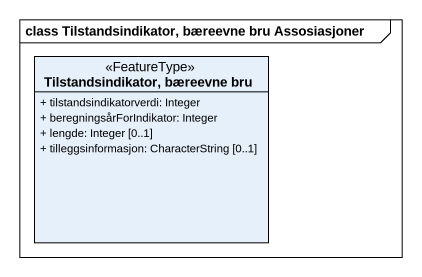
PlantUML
@startuml
mainframe class Tilstandsindikator, bæreevne bru Assosiasjoner
hide circle
hide empty members
skinparam classAttributeIconSize 0
class "Tilstandsindikator, bæreevne bru" as Tilstandsindikator_bæreevne <<FeatureType>> {
  + tilstandsindikatorverdi: Integer
  + beregningsårForIndikator: Integer
  + lengde: Integer [0..1]
  + tilleggsinformasjon: CharacterString [0..1]
}
@enduml
